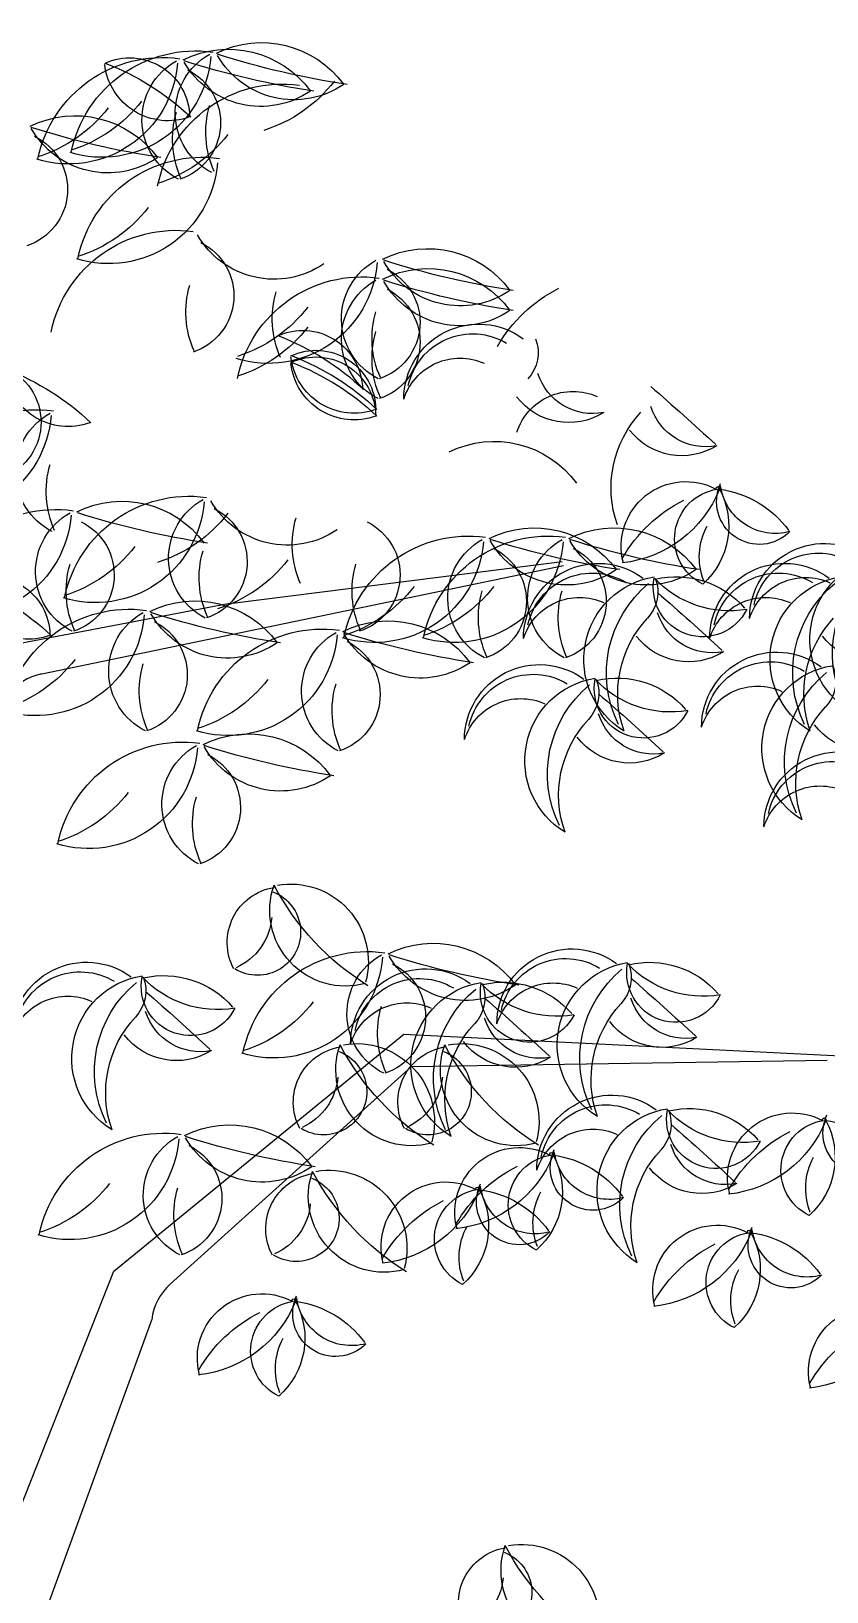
# Model space of a CAD drawing. Header units: metres. Extents: x 563124 to 573994, y 2062953 to 2068466.
# Drawn here: x 572937.16 to 572955.24, y 2065822.75 to 2065858.2 of the extents above; entities that cross this region are included whole.
import ezdxf

# ---------------------------------------------------------------- set-up
doc = ezdxf.new("R2010")
doc.units = ezdxf.units.M
doc.linetypes.add('ACAD_ISO06W100', pattern=[36, 24, -3, 0, -3, 0, -3, 0, -3])
doc.layers.add('A', color=7, linetype='CONTINUOUS')
doc.layers.add('MCN', color=7, linetype='CONTINUOUS')

# ---------------------------------------------------------------- blocks, each defined once
blk = doc.blocks.new('cay')
at = {"layer": 'A', "color": 86, "ltscale": 5}
for p, q in [((1.4278, 15.312), (3.157, 15.5318)), ((0.4496, 14.947), (3.1646, 15.5104)), ((1.4278, 15.312), (0.1806, 15.0745)), ((0.8234, 11.8383), (2.3335, 13.0715)), ((2.3335, 13.0715), (5.6134, 12.9092)), ((2.3744, 12.9035), (4.538, 12.9368)), ((1.1186, 11.7728), (2.3744, 12.9035)), ((0.207, 10.279), (0.8234, 11.8383)), ((0.4351, 9.974), (1.0213, 11.5853))]:
    blk.add_line(p, q, dxfattribs=at)
at = {"layer": 'A', "color": 86, "ltscale": 5, "extrusion": (0, 0, -1)}
for centre, major_axis, start_param, end_param in [((1.5927, 17.7012), (-0.3747, 0.3747), 0.326398, 1.725779), ((1.0773, 17.4919), (-0.4679, 0.4679), 5.699572, 7.205201), ((1.2503, 17.5265), (0.4679, 0.4679), 4.128775, 5.634405), ((1.4196, 17.6666), (0.3747, 0.3747), -1.244398, 0.154982), ((0.5892, 18.1679), (-0.4018, 0.4018), 2.433136, 4.223651), ((0.7623, 18.2025), (0.4018, 0.4018), 0.86234, 2.652855), ((0.907, 17.8401), (0.2204, 0.2204), -1.216832, 0.772059), ((1.1058, 18.1557), (0.2343, 0.2343), 2.008596, 3.810898), ((0.2843, 16.8443), (0.9705, 0.9705), -0.413939, -0.030834), ((1.3194, 17.831), (-0.2467, 0.2467), 4.396524, 6.561294), ((1.4925, 17.8656), (0.2467, 0.2467), 2.825728, 4.990497), ((2.5099, 22.2793), (3.0748, 3.0748), 2.505018, 2.664447), ((1.589, 18.358), (0.3245, 0.3245), 1.757159, 3.40724), ((2.683, 22.3139), (-3.0748, 3.0748), 4.075814, 4.235243), ((1.762, 18.3926), (0.3245, 0.3245), 1.757159, 3.40724), ((1.7003, 17.3535), (-0.4679, 0.4679), 5.699572, 7.205201), ((1.0712, 17.813), (0.2181, 0.2181), -0.325702, 2.039209), ((1.3797, 18.4886), (0.5296, 0.5296), 1.444034, 2.049669), ((0.6235, 17.3207), (-0.3747, 0.3747), 0.326398, 1.725779), ((0.2029, 18.3502), (0.5296, 0.5296), 1.444034, 2.049669), ((0.3759, 18.3848), (0.5296, 0.5296), 1.444034, 2.049669), ((1.6256, 17.7286), (0.3506, 0.3506), 3.505368, 4.213137), ((1.7986, 17.7632), (0.3506, 0.3506), 3.505368, 4.213137), ((1.7138, 21.9334), (3.0748, 3.0748), 2.505018, 2.664447), ((0.2752, 17.4671), (0.2181, 0.2181), -0.325702, 2.039209), ((0.7929, 18.0121), (0.3245, 0.3245), 1.757159, 3.40724), ((0.8259, 18.2119), (-0.5296, 0.5296), 3.01483, 3.620465), ((1.2849, 16.9731), (0.4679, 0.4679), 4.128775, 5.634405), ((0.7969, 17.6491), (-0.4018, 0.4018), 2.433136, 4.223651), ((0.4106, 17.8314), (0.5296, 0.5296), 1.444034, 2.049669), ((1.1465, 16.5926), (0.4679, 0.4679), 4.128775, 5.634405), ((1.6582, 17.4587), (-0.3245, 0.3245), 3.327955, 4.978036), ((2.458, 16.6289), (0.3747, 0.3747), -1.244398, 0.154982), ((1.1405, 16.9137), (-0.2181, 0.2181), 1.245095, 3.610005), ((1.6276, 17.1303), (-0.4018, 0.4018), 2.433136, 4.223651), ((2.3578, 16.7933), (0.2467, 0.2467), 2.825728, 4.990497), ((2.458, 16.5252), (-0.3747, 0.3747), 0.326398, 1.725779), ((3.5483, 21.2417), (-3.0748, 3.0748), 4.075814, 4.235243), ((2.6273, 17.3203), (-0.3245, 0.3245), 3.327955, 4.978036), ((2.1156, 16.3505), (0.4679, 0.4679), 4.128775, 5.634405), ((2.3578, 16.6896), (-0.2467, 0.2467), 4.396524, 6.561294), ((2.1096, 16.7753), (-0.2181, 0.2181), 1.245095, 3.610005), ((3.5483, 21.1379), (3.0748, 3.0748), 2.505018, 2.664447), ((2.6273, 17.2166), (0.3245, 0.3245), 1.757159, 3.40724), ((1.6948, 16.8293), (-0.3506, 0.3506), 5.076164, 5.783933), ((2.1448, 16.7947), (0.3506, 0.3506), 3.505368, 4.213137), ((2.1096, 16.6716), (0.2181, 0.2181), -0.325702, 2.039209), ((3.4804, 16.2732), (0.5371, 0.5371), 4.446906, 5.034605), ((1.2412, 17.3126), (0.5296, 0.5296), 1.444034, 2.049669), ((2.6639, 16.691), (-0.3506, 0.3506), 5.076164, 5.783933), ((1.2412, 17.2088), (-0.5296, 0.5296), 3.01483, 3.620465), ((1.8069, 16.4219), (0.2204, 0.2204), -1.216832, 0.772059), ((2.7237, 16.3762), (0.276, 0.276), 3.927321, 6.134038), ((2.6914, 16.3735), (0.2422, 0.2422), 4.140322, 6.04048), ((1.1842, 15.4262), (-0.9705, 0.9705), 1.156858, 1.539962), ((2.6639, 16.5872), (0.3506, 0.3506), 3.505368, 4.213137), ((2.8314, 16.6181), (0.1424, 0.1424), 0.420212, 1.534934), ((1.8761, 16.3182), (0.2204, 0.2204), -1.216832, 0.772059), ((1.8761, 16.2836), (0.2204, 0.2204), -1.216832, 0.772059), ((2.0749, 16.6338), (0.2343, 0.2343), 2.008596, 3.810898), ((1.2535, 15.3224), (0.9705, 0.9705), -0.413939, -0.030834), ((1.2535, 15.2878), (-0.9705, 0.9705), 1.156858, 1.539962), ((2.6259, 16.2819), (0.2174, 0.2174), 4.239143, 5.920483), ((0.1367, 16.2565), (-0.2181, 0.2181), 1.245095, 3.610005), ((0.5866, 16.5646), (-0.2343, 0.2343), 3.579392, 5.381695), ((-0.2349, 15.2532), (0.9705, 0.9705), -0.413939, -0.030834), ((2.0749, 16.5992), (-0.2343, 0.2343), 3.579392, 5.381695), ((3.3162, 16.5996), (0.2113, 0.2113), 2.160582, 3.622054), ((3.3162, 16.5996), (0.2113, 0.2113), 2.160582, 3.622054), ((3.2144, 16.1089), (0.2174, 0.2174), 4.239143, 5.920483), ((-5.5607, 5.8558), (-9.908, 9.908), 1.49981, 1.532128), ((0.4196, 15.6587), (0.4679, 0.4679), 4.128775, 5.634405), ((3.1922, 16.5967), (0.2422, 0.2422), 1.795823, 3.271524), ((3.9046, 16.4267), (0.2113, 0.2113), 2.160582, 3.622054), ((3.9046, 16.4267), (0.2113, 0.2113), 2.160582, 3.622054), ((-0.0684, 16.3347), (-0.4018, 0.4018), 2.433136, 4.223651), ((0.6618, 15.9978), (0.2467, 0.2467), 2.825728, 4.990497), ((3.9909, 15.9136), (0.4092, 0.4092), 3.587724, 4.676526), ((2.8041, 15.6259), (0.3747, 0.3747), -1.244398, 0.154982), ((3.7806, 16.4237), (-0.2422, 0.2422), 3.366619, 4.84232), ((0.9679, 15.8954), (-0.3506, 0.3506), 5.076164, 5.783933), ((3.8017, 15.6102), (0.2379, 0.2379), 3.667651, 5.98499), ((4.1844, 15.8428), (0.1574, 0.1574), 1.563048, 4.361475), ((3.9679, 15.911), (-0.00665, 0.00665), 5.115902, 9.021265), ((4.268, 15.9651), (0.2039, 0.2039), 2.093295, 3.787016), ((0.5235, 15.1399), (0.4679, 0.4679), 4.128775, 5.634405), ((0.7276, 15.8851), (-0.4018, 0.4018), 2.433136, 4.223651), ((1.2157, 15.209), (0.4679, 0.4679), 4.128775, 5.634405), ((0.8658, 15.3146), (0.3747, 0.3747), -1.244398, 0.154982), ((1.4578, 15.5481), (0.2467, 0.2467), 2.825728, 4.990497), ((1.7274, 16.0751), (-0.3245, 0.3245), 3.327955, 4.978036), ((3.404, 16.1375), (-0.4364, 0.4364), 2.738079, 3.818561), ((4.1299, 15.1698), (0.5371, 0.5371), 4.446906, 5.034605), ((4.0049, 15.6486), (0.1852, 0.1852), 2.812715, 5.344999), ((3.6217, 15.7155), (0.2853, 0.2853), 0.289545, 1.630827), ((3.9057, 15.3787), (-0.3772, 0.3772), 0.918783, 1.727508), ((0.0354, 15.8159), (-0.4018, 0.4018), 2.433136, 4.223651), ((0.7656, 15.479), (0.2467, 0.2467), 2.825728, 4.990497), ((1.9561, 19.9273), (-3.0748, 3.0748), 4.075814, 4.235243), ((0.8259, 16.2403), (0.5296, 0.5296), 1.444034, 2.049669), ((1.2097, 15.5301), (-0.2181, 0.2181), 1.245095, 3.610005), ((2.2486, 15.6187), (-0.3506, 0.3506), 5.076164, 5.783933), ((3.0118, 15.1762), (0.3747, 0.3747), -1.244398, 0.154982), ((3.4271, 15.1762), (0.3747, 0.3747), -1.244398, 0.154982), ((0.5175, 15.461), (-0.2181, 0.2181), 1.245095, 3.610005), ((2.6694, 15.0015), (0.4679, 0.4679), 4.128775, 5.634405), ((2.0058, 15.461), (-0.2181, 0.2181), 1.245095, 3.610005), ((3.0847, 15.0015), (0.4679, 0.4679), 4.128775, 5.634405), ((4.2099, 15.5546), (-0.2391, 0.2391), 5.123508, 5.994445), ((0.3413, 16.0674), (0.5296, 0.5296), 1.444034, 2.049669), ((2.1813, 15.6775), (-0.4018, 0.4018), 2.433136, 4.223651), ((2.5967, 15.6775), (-0.4018, 0.4018), 2.433136, 4.223651), ((2.9115, 15.3406), (0.2467, 0.2467), 2.825728, 4.990497), ((2.6634, 15.3226), (-0.2181, 0.2181), 1.245095, 3.610005), ((4.1021, 19.7889), (-3.0748, 3.0748), 4.075814, 4.235243), ((3.1811, 15.8676), (-0.3245, 0.3245), 3.327955, 4.978036), ((3.3269, 15.3406), (0.2467, 0.2467), 2.825728, 4.990497), ((3.0787, 15.3226), (-0.2181, 0.2181), 1.245095, 3.610005), ((4.5174, 19.7889), (-3.0748, 3.0748), 4.075814, 4.235243), ((3.5965, 15.8676), (-0.3245, 0.3245), 3.327955, 4.978036), ((4.5235, 15.2347), (-0.276, 0.276), 5.498117, 7.704834), ((1.0718, 15.3766), (-0.3506, 0.3506), 5.076164, 5.783933), ((1.764, 15.4458), (-0.3506, 0.3506), 5.076164, 5.783933), ((1.1374, 15.9982), (0.5296, 0.5296), 1.444034, 2.049669), ((2.5601, 15.3766), (-0.3506, 0.3506), 5.076164, 5.783933), ((3.3467, 15.131), (0.276, 0.276), 3.927321, 6.134038), ((4.3158, 15.131), (0.276, 0.276), 3.927321, 6.134038), ((4.4913, 15.2321), (-0.2422, 0.2422), 5.711118, 7.611277), ((4.8825, 15.1246), (0.3078, 0.3078), 2.902039, 5.33862), ((5.1673, 15.0546), (-0.4259, 0.4259), 5.038191, 6.379846), ((0.1801, 15.1422), (-0.2204, 0.2204), 0.353964, 2.342855), ((3.3145, 15.1283), (0.2422, 0.2422), 4.140322, 6.04048), ((3.7057, 15.0209), (-0.3078, 0.3078), 4.472835, 6.909417), ((3.4544, 15.3729), (0.1424, 0.1424), 0.420212, 1.534934), ((3.889, 15.3961), (0.1817, 0.1817), 1.244566, 4.118135), ((4.0293, 15.812), (0.3801, 0.3801), 2.187742, 3.17496), ((3.7501, 14.9784), (-0.3345, 0.3345), 0.556112, 1.642752), ((4.2836, 15.1283), (0.2422, 0.2422), 4.140322, 6.04048), ((4.4258, 15.1404), (-0.2174, 0.2174), 5.809939, 7.49128), ((4.6749, 15.0209), (-0.3078, 0.3078), 4.472835, 6.909417), ((0.3789, 15.4578), (-0.2343, 0.2343), 3.579392, 5.381695), ((-0.4425, 14.1464), (-0.9705, 0.9705), 1.156858, 1.539962), ((1.2466, 14.7957), (-0.3747, 0.3747), 0.326398, 1.725779), ((1.795, 15.8599), (0.5296, 0.5296), 1.444034, 2.049669), ((2.2104, 15.8599), (0.5296, 0.5296), 1.444034, 2.049669), ((3.2177, 15.2383), (-0.3506, 0.3506), 5.076164, 5.783933), ((3.249, 15.0367), (0.2174, 0.2174), 4.239143, 5.920483), ((3.6331, 15.2383), (-0.3506, 0.3506), 5.076164, 5.783933), ((3.9905, 14.9508), (-0.4259, 0.4259), 5.038191, 6.379846), ((-5.5261, 4.7836), (9.908, 9.908), -0.070986, -0.038668), ((4.2181, 15.0367), (0.2174, 0.2174), 4.239143, 5.920483), ((4.9596, 14.9508), (-0.4259, 0.4259), 5.038191, 6.379846), ((0.9042, 14.621), (0.4679, 0.4679), 4.128775, 5.634405), ((2.2503, 14.692), (0.3747, 0.3747), -1.244398, 0.154982), ((0.4161, 15.2971), (0.4018, 0.4018), 0.86234, 2.652855), ((1.1463, 14.9601), (0.2467, 0.2467), 2.825728, 4.990497), ((0.8982, 14.9421), (-0.2181, 0.2181), 1.245095, 3.610005), ((2.3369, 19.4085), (-3.0748, 3.0748), 4.075814, 4.235243), ((1.4159, 15.4871), (0.3245, 0.3245), 1.757159, 3.40724), ((1.9079, 14.5173), (-0.4679, 0.4679), 5.699572, 7.205201), ((4.0255, 14.8414), (0.4092, 0.4092), 3.587724, 4.676526), ((3.9392, 15.3544), (0.2113, 0.2113), 2.160582, 3.622054), ((3.9392, 15.3544), (0.2113, 0.2113), 2.160582, 3.622054), ((4.9946, 14.8414), (0.4092, 0.4092), 3.587724, 4.676526), ((1.4199, 15.1933), (-0.4018, 0.4018), 2.433136, 4.223651), ((2.1501, 14.8564), (-0.2467, 0.2467), 4.396524, 6.561294), ((1.9019, 14.8384), (0.2181, 0.2181), -0.325702, 2.039209), ((3.3406, 19.3047), (-3.0748, 3.0748), 4.075814, 4.235243), ((2.4196, 15.3834), (-0.3245, 0.3245), 3.327955, 4.978036), ((3.8152, 15.3515), (-0.2422, 0.2422), 3.366619, 4.84232), ((4.7844, 15.3515), (0.2422, 0.2422), 1.795823, 3.271524), ((4.2736, 14.6691), (-0.276, 0.276), 5.498117, 7.704834), ((4.2413, 14.6665), (-0.2422, 0.2422), 5.711118, 7.611277), ((0.0298, 15.4794), (0.5296, 0.5296), 1.444034, 2.049669), ((1.4525, 14.8578), (0.3506, 0.3506), 3.505368, 4.213137), ((3.0395, 14.6042), (-0.276, 0.276), 5.498117, 7.704834), ((3.0073, 14.6016), (-0.2422, 0.2422), 5.711118, 7.611277), ((3.4429, 14.4517), (-0.3345, 0.3345), 0.556112, 1.642752), ((4.6326, 14.559), (-0.3078, 0.3078), 4.472835, 6.909417), ((4.9173, 14.489), (0.4259, 0.4259), 3.467395, 4.80905), ((4.3812, 14.9111), (0.1424, 0.1424), 0.420212, 1.534934), ((1.0336, 15.3756), (0.5296, 0.5296), 1.444034, 2.049669), ((2.4563, 14.754), (-0.3506, 0.3506), 5.076164, 5.783933), ((3.3986, 14.4941), (0.3078, 0.3078), 2.902039, 5.33862), ((3.6833, 14.4241), (0.4259, 0.4259), 3.467395, 4.80905), ((3.1472, 14.8462), (0.1424, 0.1424), 0.420212, 1.534934), ((3.5819, 14.8693), (0.1817, 0.1817), 1.244566, 4.118135), ((3.7221, 15.2853), (0.3801, 0.3801), 2.187742, 3.17496), ((4.1758, 14.5749), (0.2174, 0.2174), 4.239143, 5.920483), ((2.9418, 14.51), (0.2174, 0.2174), 4.239143, 5.920483), ((-5.8333, 4.2568), (-9.908, 9.908), 1.49981, 1.532128), ((3.7183, 14.3147), (-0.4092, 0.4092), 5.158521, 6.247323), ((3.632, 14.8277), (0.2113, 0.2113), 2.160582, 3.622054), ((3.632, 14.8277), (0.2113, 0.2113), 2.160582, 3.622054), ((4.9524, 14.3796), (-0.4092, 0.4092), 5.158521, 6.247323), ((1.1811, 13.9293), (0.4679, 0.4679), 4.128775, 5.634405), ((1.5235, 14.104), (0.3747, 0.3747), -1.244398, 0.154982), ((4.7421, 14.8897), (-0.2422, 0.2422), 3.366619, 4.84232), ((0.693, 14.6053), (-0.4018, 0.4018), 2.433136, 4.223651), ((1.4232, 14.2684), (-0.2467, 0.2467), 4.396524, 6.561294), ((2.6138, 18.7167), (-3.0748, 3.0748), 4.075814, 4.235243), ((1.6928, 14.7954), (-0.3245, 0.3245), 3.327955, 4.978036), ((3.5081, 14.8248), (-0.2422, 0.2422), 3.366619, 4.84232), ((4.5983, 14.1499), (-0.276, 0.276), 5.498117, 7.704834), ((1.1751, 14.2504), (0.2181, 0.2181), -0.325702, 2.039209), ((4.5661, 14.1473), (-0.2422, 0.2422), 5.711118, 7.611277), ((0.3067, 14.7876), (0.5296, 0.5296), 1.444034, 2.049669), ((1.7294, 14.166), (-0.3506, 0.3506), 5.076164, 5.783933), ((4.5006, 14.0556), (0.2174, 0.2174), 4.239143, 5.920483), ((1.7054, 13.548), (-0.2058, 0.2058), 5.007198, 6.905219), ((1.5722, 13.6021), (-0.1587, 0.1587), 1.150101, 4.47849), ((2.0305, 13.7161), (-0.2791, 0.2791), 3.659555, 5.835108), ((2.871, 14.49), (0.9709, 0.9709), 2.912087, 3.439363), ((1.7442, 13.4477), (-0.2863, 0.2863), 0.614746, 2.622486), ((1.33, 13.7064), (0.2246, 0.2246), 0.874292, 1.93343), ((2.4868, 13.0143), (0.3747, 0.3747), -1.244398, 0.154982), ((2.1444, 12.8396), (0.4679, 0.4679), 4.128775, 5.634405), ((2.3866, 13.1787), (0.2467, 0.2467), 2.825728, 4.990497), ((3.5771, 17.627), (-3.0748, 3.0748), 4.075814, 4.235243), ((3.2082, 13.1248), (-0.276, 0.276), 5.498117, 7.704834), ((0.6816, 13.0556), (-0.276, 0.276), 5.498117, 7.704834), ((0.6493, 13.053), (-0.2422, 0.2422), 5.711118, 7.611277), ((1.0849, 12.9031), (-0.3345, 0.3345), 0.556112, 1.642752), ((1.6564, 13.5156), (-0.4018, 0.4018), 2.433136, 4.223651), ((2.4468, 13.0211), (0.276, 0.276), 3.927321, 6.134038), ((2.1384, 13.1607), (-0.2181, 0.2181), 1.245095, 3.610005), ((2.6561, 13.7057), (-0.3245, 0.3245), 3.327955, 4.978036), ((3.176, 13.1222), (-0.2422, 0.2422), 5.711118, 7.611277), ((3.5673, 13.0147), (0.3078, 0.3078), 2.902039, 5.33862), ((3.852, 12.9447), (0.4259, 0.4259), 3.467395, 4.80905), ((3.3159, 13.3668), (0.1424, 0.1424), 0.420212, 1.534934), ((3.7506, 13.3899), (0.1817, 0.1817), 1.244566, 4.118135), ((3.8908, 13.8059), (0.3801, 0.3801), 2.187742, 3.17496), ((3.6116, 12.9723), (-0.3345, 0.3345), 0.556112, 1.642752), ((1.0406, 12.9455), (0.3078, 0.3078), 2.902039, 5.33862), ((1.3253, 12.8755), (-0.4259, 0.4259), 5.038191, 6.379846), ((0.7893, 13.2976), (-0.1424, 0.1424), 1.991008, 3.10573), ((1.2239, 13.3207), (0.1817, 0.1817), 1.244566, 4.118135), ((1.3641, 13.7367), (0.3801, 0.3801), 2.187742, 3.17496), ((2.4145, 13.0184), (-0.2422, 0.2422), 5.711118, 7.611277), ((2.8058, 12.911), (-0.3078, 0.3078), 4.472835, 6.909417), ((2.5545, 13.263), (-0.1424, 0.1424), 1.991008, 3.10573), ((2.9891, 13.2862), (-0.1817, 0.1817), 2.815363, 5.688932), ((3.1293, 13.7021), (0.3801, 0.3801), 2.187742, 3.17496), ((2.8502, 12.8685), (0.3345, 0.3345), -1.014685, 0.071956), ((3.1105, 13.0305), (0.2174, 0.2174), 4.239143, 5.920483), ((-5.6646, 2.7774), (-9.908, 9.908), 1.49981, 1.532128), ((0.5838, 12.9614), (-0.2174, 0.2174), 5.809939, 7.49128), ((-8.1912, 2.7082), (-9.908, 9.908), 1.49981, 1.532128), ((1.27, 13.6979), (0.5296, 0.5296), 1.444034, 2.049669), ((2.3491, 12.9268), (0.2174, 0.2174), 4.239143, 5.920483), ((3.0906, 12.8409), (-0.4259, 0.4259), 5.038191, 6.379846), ((-6.426, 2.6737), (-9.908, 9.908), 1.49981, 1.532128), ((3.8007, 13.3483), (0.2113, 0.2113), 2.160582, 3.622054), ((3.8007, 13.3483), (0.2113, 0.2113), 2.160582, 3.622054), ((1.3604, 12.7661), (0.4092, 0.4092), 3.587724, 4.676526), ((1.2741, 13.2791), (0.2113, 0.2113), 2.160582, 3.622054), ((1.2741, 13.2791), (0.2113, 0.2113), 2.160582, 3.622054), ((2.6927, 13.0763), (-0.3506, 0.3506), 5.076164, 5.783933), ((3.887, 12.8352), (-0.4092, 0.4092), 5.158521, 6.247323), ((3.1256, 12.7315), (0.4092, 0.4092), 3.587724, 4.676526), ((3.0393, 13.2445), (0.2113, 0.2113), 2.160582, 3.622054), ((3.0393, 13.2445), (0.2113, 0.2113), 2.160582, 3.622054), ((3.6768, 13.3453), (0.2422, 0.2422), 1.795823, 3.271524), ((1.1501, 13.2762), (0.2422, 0.2422), 1.795823, 3.271524), ((2.0493, 12.7175), (-0.2058, 0.2058), 5.007198, 6.905219), ((2.3744, 12.8856), (0.2791, 0.2791), 2.088759, 4.264312), ((3.2149, 13.6595), (-0.9709, 0.9709), 4.482883, 5.01016), ((2.0881, 12.6172), (-0.2863, 0.2863), 0.614746, 2.622486), ((2.5938, 12.7175), (-0.2058, 0.2058), 5.007198, 6.905219), ((2.919, 12.8856), (-0.2791, 0.2791), 3.659555, 5.835108), ((3.7594, 13.6595), (-0.9709, 0.9709), 4.482883, 5.01016), ((2.6327, 12.6172), (-0.2863, 0.2863), 0.614746, 2.622486), ((2.9153, 13.2416), (-0.2422, 0.2422), 3.366619, 4.84232), ((1.9161, 12.7716), (-0.1587, 0.1587), 1.150101, 4.47849), ((2.4606, 12.7716), (-0.1587, 0.1587), 1.150101, 4.47849), ((1.6739, 12.8759), (0.2246, 0.2246), 0.874292, 1.93343), ((2.2184, 12.8759), (0.2246, 0.2246), 0.874292, 1.93343), ((3.4159, 12.3639), (0.276, 0.276), 3.927321, 6.134038), ((3.3837, 12.3612), (-0.2422, 0.2422), 5.711118, 7.611277), ((3.775, 12.2538), (-0.3078, 0.3078), 4.472835, 6.909417), ((3.5236, 12.6058), (-0.1424, 0.1424), 1.991008, 3.10573), ((3.9582, 12.629), (0.1817, 0.1817), 1.244566, 4.118135), ((4.0985, 13.0449), (0.3801, 0.3801), 2.187742, 3.17496), ((3.8193, 12.2113), (0.3345, 0.3345), -1.014685, 0.071956), ((4.3553, 12.3251), (0.2379, 0.2379), 3.667651, 5.98499), ((1.084, 11.8945), (0.4679, 0.4679), 4.128775, 5.634405), ((1.4264, 12.0692), (-0.3747, 0.3747), 0.326398, 1.725779), ((4.0597, 12.1837), (-0.4259, 0.4259), 5.038191, 6.379846), ((-5.4569, 2.0165), (9.908, 9.908), -0.070986, -0.038668), ((3.9576, 12.8523), (-0.4364, 0.4364), 2.738079, 3.818561), ((4.5585, 12.3635), (-0.1852, 0.1852), 4.383511, 6.915795), ((4.1753, 12.4304), (-0.2853, 0.2853), 1.860342, 3.201623), ((4.738, 12.5577), (0.1574, 0.1574), 1.563048, 4.361475), ((4.5215, 12.6258), (-0.00665, 0.00665), 5.115902, 9.021265), ((4.4593, 12.0936), (-0.3772, 0.3772), 0.918783, 1.727508), ((0.596, 12.5705), (-0.4018, 0.4018), 2.433136, 4.223651), ((1.3262, 12.2336), (0.2467, 0.2467), 2.825728, 4.990497), ((2.5167, 16.6819), (-3.0748, 3.0748), 4.075814, 4.235243), ((1.5957, 12.7606), (0.3245, 0.3245), 1.757159, 3.40724), ((3.3182, 12.2696), (0.2174, 0.2174), 4.239143, 5.920483), ((4.6836, 11.8847), (0.5371, 0.5371), 4.446906, 5.034605), ((1.078, 12.2156), (-0.2181, 0.2181), 1.245095, 3.610005), ((2.9358, 12.1449), (-0.2379, 0.2379), 5.238447, 7.555786), ((2.5381, 12.6722), (0.4364, 0.4364), 1.167283, 2.247765), ((3.139, 12.1833), (0.1852, 0.1852), 2.812715, 5.344999), ((2.7559, 12.2502), (0.2853, 0.2853), 0.289545, 1.630827), ((3.3185, 12.3775), (0.1574, 0.1574), 1.563048, 4.361475), ((3.1021, 12.4457), (-0.00665, 0.00665), 5.115902, 9.021265), ((3.0398, 11.9134), (-0.3772, 0.3772), 0.918783, 1.727508), ((3.4022, 12.4998), (0.2039, 0.2039), 2.093295, 3.787016), ((4.0947, 12.0743), (0.4092, 0.4092), 3.587724, 4.676526), ((4.0084, 12.5874), (0.2113, 0.2113), 2.160582, 3.622054), ((4.0084, 12.5874), (0.2113, 0.2113), 2.160582, 3.622054), ((4.7636, 12.2695), (0.2391, 0.2391), 3.552711, 4.423649), ((1.906, 12.0588), (0.2058, 0.2058), 3.436401, 5.334422), ((2.2312, 12.2269), (0.2791, 0.2791), 2.088759, 4.264312), ((3.0716, 13.0008), (-0.9709, 0.9709), 4.482883, 5.01016), ((1.9449, 11.9585), (0.2863, 0.2863), -0.95605, 1.05169), ((3.2641, 11.7046), (0.5371, 0.5371), 4.446906, 5.034605), ((3.8844, 12.5844), (0.2422, 0.2422), 1.795823, 3.271524), ((0.2097, 12.7528), (0.5296, 0.5296), 1.444034, 2.049669), ((1.6324, 12.1312), (-0.3506, 0.3506), 5.076164, 5.783933), ((1.7728, 12.1129), (0.1587, 0.1587), -0.420695, 2.907694), ((2.5517, 11.9657), (-0.2379, 0.2379), 5.238447, 7.555786), ((2.1539, 12.493), (-0.4364, 0.4364), 2.738079, 3.818561), ((2.7548, 12.0042), (-0.1852, 0.1852), 4.383511, 6.915795), ((2.3717, 12.071), (0.2853, 0.2853), 0.289545, 1.630827), ((2.9343, 12.1984), (-0.1574, 0.1574), 3.133844, 5.932271), ((2.7179, 12.2665), (-0.00665, 0.00665), 5.115902, 9.021265), ((2.6556, 11.7343), (0.3772, 0.3772), -0.652013, 0.156712), ((3.018, 12.3207), (-0.2039, 0.2039), 3.664091, 5.357812), ((1.5306, 12.2172), (-0.2246, 0.2246), 2.445088, 3.504227), ((2.8799, 11.5254), (0.5371, 0.5371), 4.446906, 5.034605), ((3.3441, 12.0893), (0.2391, 0.2391), 3.552711, 4.423649), ((3.9657, 11.741), (-0.2379, 0.2379), 5.238447, 7.555786), ((2.9599, 11.9101), (-0.2391, 0.2391), 5.123508, 5.994445), ((3.5679, 12.2682), (-0.4364, 0.4364), 2.738079, 3.818561), ((4.1688, 11.7794), (-0.1852, 0.1852), 4.383511, 6.915795), ((3.7857, 11.8462), (-0.2853, 0.2853), 1.860342, 3.201623), ((4.3483, 11.9736), (-0.1574, 0.1574), 3.133844, 5.932271), ((4.1319, 12.0417), (0.00665, 0.00665), 3.545106, 7.450468), ((4.0696, 11.5095), (0.3772, 0.3772), -0.652013, 0.156712), ((4.432, 12.0959), (-0.2039, 0.2039), 3.664091, 5.357812), ((4.2939, 11.3006), (0.5371, 0.5371), 4.446906, 5.034605), ((4.3739, 11.6854), (-0.2391, 0.2391), 5.123508, 5.994445), ((1.5951, 11.384), (0.2379, 0.2379), 3.667651, 5.98499), ((1.9777, 11.6166), (-0.1574, 0.1574), 3.133844, 5.932271), ((1.7613, 11.6848), (0.00665, 0.00665), 3.545106, 7.450468), ((2.0614, 11.7389), (0.2039, 0.2039), 2.093295, 3.787016), ((1.1973, 11.9113), (-0.4364, 0.4364), 2.738079, 3.818561), ((1.9233, 10.9436), (0.5371, 0.5371), 4.446906, 5.034605), ((1.7982, 11.4224), (-0.1852, 0.1852), 4.383511, 6.915795), ((1.4151, 11.4893), (-0.2853, 0.2853), 1.860342, 3.201623), ((1.6991, 11.1525), (0.3772, 0.3772), -0.652013, 0.156712), ((4.7768, 11.3161), (0.2379, 0.2379), 3.667651, 5.98499), ((4.3791, 11.8433), (-0.4364, 0.4364), 2.738079, 3.818561), ((5.105, 10.8757), (0.5371, 0.5371), 4.446906, 5.034605), ((2.0033, 11.3284), (-0.2391, 0.2391), 5.123508, 5.994445), ((2.909, 10.1113), (-0.2058, 0.2058), 5.007198, 6.905219), ((3.2342, 10.2794), (-0.2791, 0.2791), 3.659555, 5.835108), ((4.0747, 11.0533), (0.9709, 0.9709), 2.912087, 3.439363), ((2.9479, 10.011), (-0.2863, 0.2863), 0.614746, 2.622486), ((2.7758, 10.1654), (-0.1587, 0.1587), 1.150101, 4.47849), ((2.5337, 10.2697), (-0.2246, 0.2246), 2.445088, 3.504227)]:
    blk.add_ellipse(centre, major_axis=major_axis, ratio=1, start_param=start_param, end_param=end_param, dxfattribs=at)
at = {"layer": 'A', "color": 86, "ltscale": 5}
for centre, start_param, end_param in [((0.5107, 14.6527), -0.580785, 0.836448), ((1.3198, 11.5494), -0.052355, 0.665613)]:
    blk.add_ellipse(centre, major_axis=(-0.2125, 0.2125), ratio=1, start_param=start_param, end_param=end_param, dxfattribs=at)

msp = doc.modelspace()

# ---------------------------------------------------------------- block references
at = {"layer": 'MCN', "color": 43, "linetype": 'ACAD_ISO06W100', "lineweight": -3, "xscale": 4.365362820914015, "yscale": 4.365362821146846, "zscale": 4.365362820958326, "rotation": 359.9999999877763}
msp.add_blockref('cay', (572935.44, 2065778.36), dxfattribs=at)

doc.saveas('drawing.dxf')
